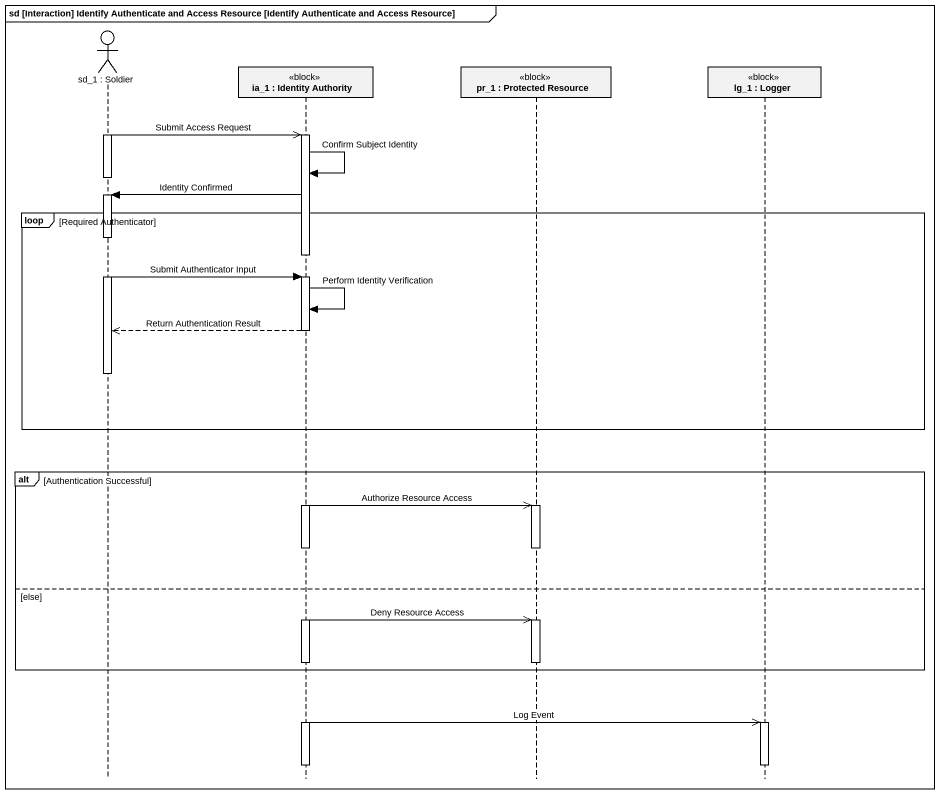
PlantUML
@startuml
mainframe sd [Interaction] Identify Authenticate and Access Resource [Identify Authenticate and Access Resource]
hide footbox
actor "sd_1 : Soldier" as sd_1
participant "ia_1 : Identity Authority" as ia_1 <<block>>
participant "pr_1 : Protected Resource" as pr_1 <<block>>
participant "lg_1 : Logger" as lg_1 <<block>>

activate sd_1
sd_1 ->> ia_1 : Submit Access Request
activate ia_1
ia_1 -> ia_1 : Confirm Subject Identity
deactivate sd_1
ia_1 -> sd_1 : Identity Confirmed
activate sd_1
loop Required Authenticator
  deactivate ia_1
  sd_1 -> ia_1 : Submit Authenticator Input
  activate ia_1
  ia_1 -> ia_1 : Perform Identity Verification
  ia_1 -->> sd_1 : Return Authentication Result
  deactivate sd_1
end
alt Authentication Successful
  ia_1 ->> pr_1 : Authorize Resource Access
  activate pr_1
  deactivate pr_1
else else
  ia_1 ->> pr_1 : Deny Resource Access
  activate pr_1
  deactivate pr_1
end
ia_1 ->> lg_1 : Log Event
activate lg_1
deactivate ia_1
deactivate lg_1
@enduml
